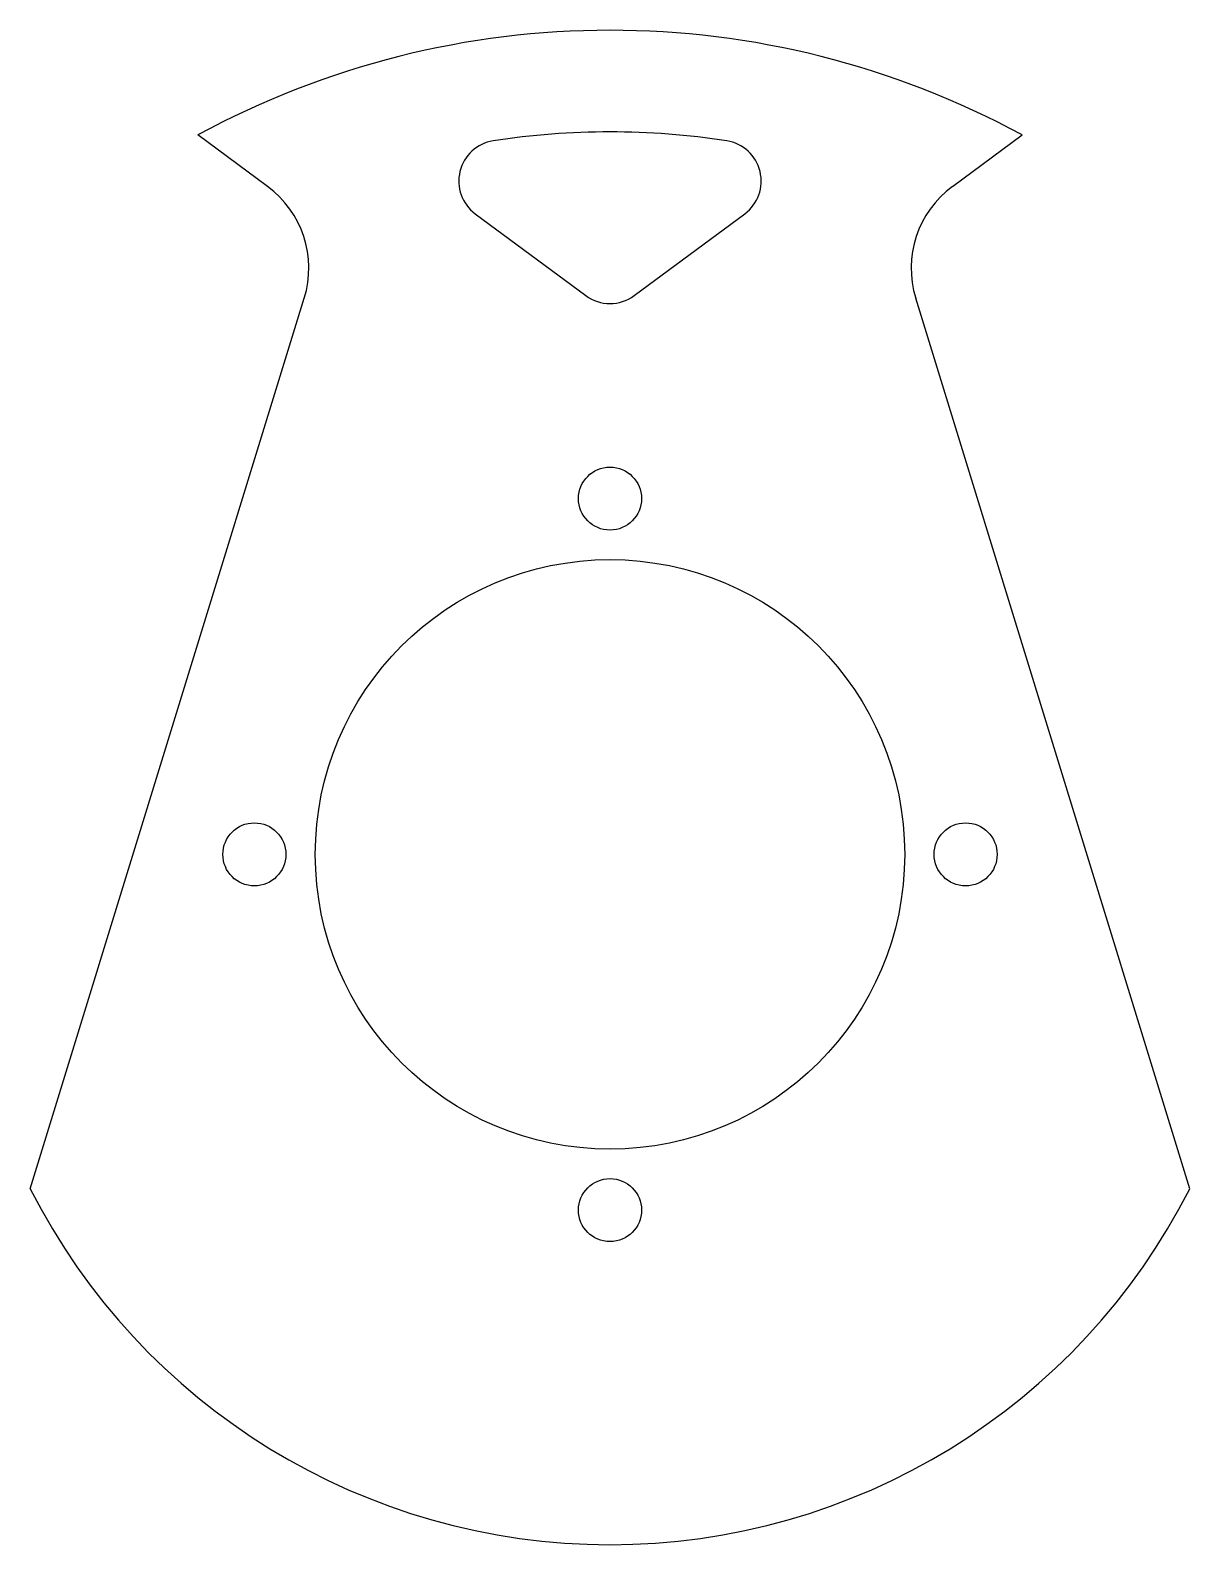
# Model space of a CAD drawing. Extents: x -28.5 to 28.5, y -32 to 42.5.
import ezdxf

# ---------------------------------------------------------------- set-up
doc = ezdxf.new("R2010")
doc.units = 0
doc.layers.add('VISIBLE', color=7, linetype='CONTINUOUS')

msp = doc.modelspace()

# ---------------------------------------------------------------- linework, layer by layer
at = {"layer": 'VISIBLE'}
for p, q in [((-16.846, 34.812), (-20.277, 37.351)), ((16.846, 34.812), (20.277, 37.351)), ((-6.631, 33.473), (-1.19, 29.446)), ((1.19, 29.446), (6.631, 33.473)), ((-28.526, -14.5), (-15.041, 29.322)), ((28.526, -14.5), (15.041, 29.322))]:
    msp.add_line(p, q, dxfattribs=at)
for centre, radius in [((0, 19.461), 1.55), ((0, 1.961), 14.5), ((-17.5, 1.961), 1.55), ((17.5, 1.961), 1.55), ((0, -15.539), 1.55)]:
    msp.add_circle(centre, radius, dxfattribs=at)
for centre, radius, start, end in [((0, 0), 42.5, 61.50397, 118.49603), ((0, 0), 37.5, 81.183, 98.817), ((-5.441, 35.08), 2, 98.817, 233.49603), ((5.441, 35.08), 2, 306.50397, 81.183), ((-19.82, 30.793), 5, 342.89573, 53.49603), ((19.82, 30.793), 5, 126.50397, 197.10427), ((0, 31.053), 2, 233.49603, 306.50397), ((0, 0), 32, 206.94436, 333.05564)]:
    msp.add_arc(centre, radius, start, end, dxfattribs=at)

doc.saveas('drawing.dxf')
